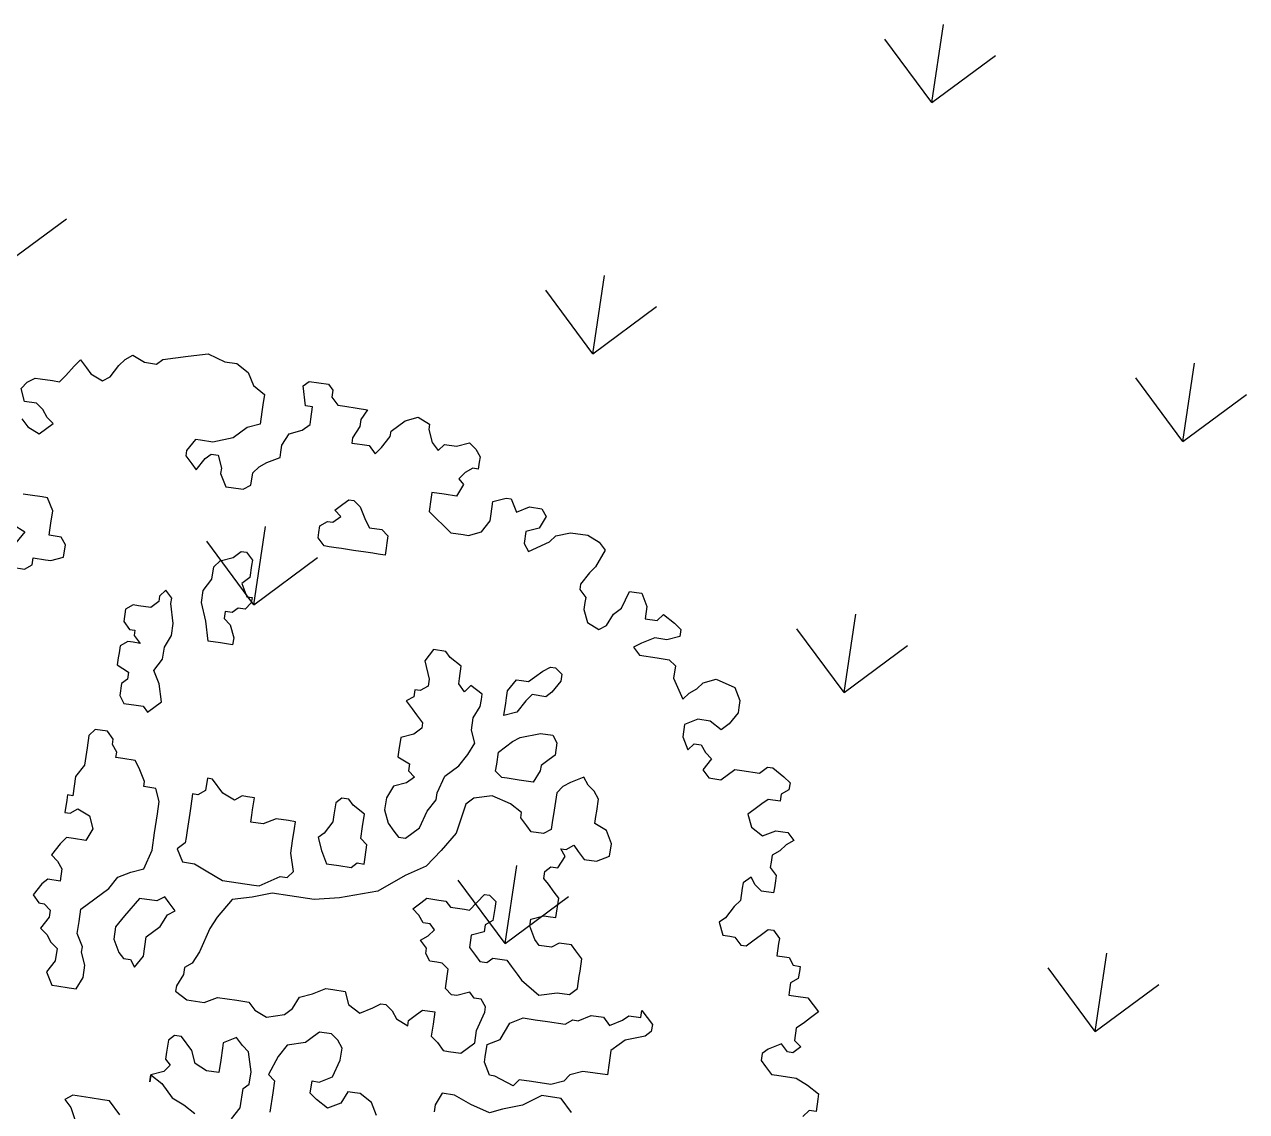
# Model space of a CAD drawing. Header units: millimetres. Extents: x 338 to 506, y 179 to 335.
# Drawn here: x 462.17 to 468.05, y 215.76 to 221 of the extents above; entities that cross this region are included whole.
import ezdxf

# ---------------------------------------------------------------- set-up
doc = ezdxf.new("R2010")
doc.units = ezdxf.units.MM
for name, color, linetype in [('ANDEN', 251, 'Continuous'), ('ARBOL-TOP', 3, 'Continuous'), ('MUROS', 32, 'Continuous')]:
    doc.layers.add(name, color=color, linetype=linetype)

# ---------------------------------------------------------------- blocks, each defined once
blk = doc.blocks.new('*X965')
at = {"color": 0}
for p, q in [((47.8444, 30.0594), (48.1138, 29.79)), ((46.4076, 28.6226), (46.677, 28.892)), ((46.4076, 28.6226), (46.677, 28.3532)), ((46.4076, 28.6226), (46.7886, 28.6226)), ((44.9707, 27.1857), (45.2401, 27.4551)), ((47.8444, 27.1857), (48.1138, 27.4551)), ((44.9707, 27.1857), (45.2401, 26.9163)), ((44.9707, 27.1857), (45.3517, 27.1857)), ((47.8444, 27.1857), (48.1138, 26.9163)), ((47.8444, 27.1857), (48.2254, 27.1857)), ((46.4076, 25.7489), (46.677, 26.0183)), ((49.2813, 25.7489), (49.5507, 26.0183)), ((46.4076, 25.7489), (46.677, 25.4795)), ((46.4076, 25.7489), (46.7886, 25.7489)), ((49.2813, 25.7489), (49.5507, 25.4795)), ((49.2813, 25.7489), (49.6623, 25.7489)), ((44.9707, 24.3121), (45.2401, 24.5815)), ((47.8444, 24.3121), (48.1138, 24.5815)), ((44.9707, 24.3121), (45.2401, 24.0426)), ((44.9707, 24.3121), (45.3517, 24.3121)), ((47.8444, 24.3121), (48.1138, 24.0426)), ((47.8444, 24.3121), (48.2254, 24.3121))]:
    blk.add_line(p, q, dxfattribs=at)
blk = doc.blocks.new('ARBOLITO')
at = {"linetype": 'ByBlock'}
for points in [[(462.3107, 69.5724), (462.3253, 69.5662), (462.3169, 69.5517)], [(462.3169, 69.5226), (462.3315, 69.5226), (462.3398, 69.5288), (462.3398, 69.5371), (462.3543, 69.5371), (462.3606, 69.5371), (462.3751, 69.5433), (462.3751, 69.5579), (462.3689, 69.5662), (462.3543, 69.5662), (462.3543, 69.5724), (462.3543, 69.5807), (462.3543, 69.5953), (462.346, 69.6098), (462.3398, 69.6098), (462.3253, 69.6098), (462.3169, 69.6098)], [(462.3024, 69.6971), (462.3107, 69.6888), (462.3253, 69.6826), (462.3398, 69.6971), (462.3315, 69.7033), (462.3253, 69.7117), (462.3169, 69.7179), (462.3024, 69.7179), (462.2962, 69.7324), (462.3024, 69.7407), (462.3107, 69.747), (462.3169, 69.747), (462.3315, 69.747), (462.3398, 69.747), (462.346, 69.7553), (462.3543, 69.7678), (462.3606, 69.7761), (462.3689, 69.7678), (462.3751, 69.7615), (462.3897, 69.7553), (462.398, 69.7615), (462.4063, 69.7761), (462.4125, 69.7844), (462.4208, 69.7906), (462.4354, 69.7844), (462.4499, 69.7844), (462.4562, 69.7906), (462.4853, 69.7989), (462.5081, 69.8052), (462.5289, 69.7989), (462.5434, 69.7989), (462.558, 69.7906), (462.5663, 69.7761), (462.5808, 69.7678), (462.5808, 69.7553), (462.5808, 69.747), (462.5808, 69.7324), (462.5663, 69.7262), (462.5517, 69.7117), (462.5289, 69.7033), (462.5143, 69.7033), (462.5081, 69.7033), (462.4998, 69.6888), (462.4998, 69.6826), (462.5081, 69.6742), (462.5143, 69.668), (462.5227, 69.6826), (462.5289, 69.6888), (462.5372, 69.6888), (462.5434, 69.6742), (462.5434, 69.668), (462.5517, 69.6535), (462.558, 69.6535), (462.5725, 69.6535), (462.5808, 69.6597), (462.5808, 69.6742), (462.5871, 69.6826), (462.5954, 69.6888), (462.6099, 69.6971), (462.6099, 69.7033), (462.6099, 69.7117), (462.6162, 69.7262), (462.6307, 69.7324), (462.639, 69.7407), (462.639, 69.747), (462.639, 69.7615), (462.6307, 69.7615), (462.6245, 69.7844), (462.6307, 69.7906), (462.6536, 69.7906), (462.6598, 69.7844), (462.6598, 69.7761), (462.6681, 69.7678), (462.6764, 69.7678), (462.691, 69.7678), (462.7034, 69.7678), (462.6972, 69.7553), (462.6972, 69.747), (462.691, 69.7324), (462.691, 69.7262), (462.6972, 69.7262), (462.7034, 69.7262), (462.7117, 69.7262), (462.7201, 69.7179), (462.7263, 69.7262), (462.7346, 69.7407), (462.7346, 69.747), (462.7491, 69.7615), (462.7637, 69.7678), (462.7782, 69.7615), (462.7782, 69.7553), (462.7845, 69.7407), (462.7928, 69.7324), (462.799, 69.7407), (462.8136, 69.7407), (462.8281, 69.747), (462.8364, 69.7407), (462.8427, 69.7324), (462.8427, 69.7262), (462.8427, 69.7179), (462.8364, 69.7179), (462.8281, 69.7117), (462.8219, 69.7033), (462.8281, 69.6971), (462.8219, 69.6826), (462.8073, 69.6826), (462.7928, 69.6826), (462.7928, 69.6742), (462.7928, 69.6597), (462.8219, 69.6389), (462.8364, 69.6389), (462.8427, 69.6389), (462.8572, 69.6452), (462.8655, 69.6597), (462.8655, 69.668), (462.8655, 69.6826), (462.8801, 69.6888), (462.8863, 69.6888), (462.8946, 69.6742), (462.9091, 69.6826), (462.9237, 69.6826), (462.9299, 69.6742), (462.9237, 69.6597), (462.9091, 69.6535), (462.9091, 69.6389), (462.9154, 69.6306), (462.9382, 69.6452), (462.9445, 69.6535), (462.9611, 69.6597), (462.9819, 69.6597), (462.9964, 69.6535), (463.0047, 69.6452), (462.9964, 69.6244), (462.9902, 69.6161), (462.9819, 69.6015), (462.9819, 69.5953), (462.9902, 69.587), (462.9902, 69.5807), (462.9902, 69.5724), (462.9964, 69.5579), (463.011, 69.5517), (463.0193, 69.5579), (463.0255, 69.5724), (463.0338, 69.5807), (463.0401, 69.6015), (463.0484, 69.6015), (463.0546, 69.6015), (463.0629, 69.587), (463.0629, 69.5724), (463.0775, 69.5724), (463.0837, 69.5807), (463.0982, 69.5724), (463.1065, 69.5662), (463.1065, 69.5579), (463.092, 69.5517), (463.0775, 69.5517), (463.0629, 69.5433), (463.0546, 69.5371), (463.0629, 69.5288), (463.0837, 69.5288), (463.0982, 69.5288), (463.1065, 69.5226), (463.1065, 69.508), (463.1211, 69.4852), (463.1273, 69.4935), (463.1356, 69.4997), (463.1419, 69.508), (463.1564, 69.5143), (463.1793, 69.508), (463.1876, 69.4935), (463.1876, 69.4852), (463.1876, 69.4789), (463.1793, 69.4644), (463.171, 69.4561), (463.1564, 69.4644), (463.1419, 69.4644), (463.1273, 69.4561), (463.1273, 69.4415), (463.1356, 69.427), (463.1419, 69.4353), (463.1502, 69.4353), (463.1564, 69.427), (463.1647, 69.4207), (463.1564, 69.4062), (463.1647, 69.3979), (463.1793, 69.3979), (463.1938, 69.4124), (463.2021, 69.4124), (463.2229, 69.4124), (463.2312, 69.4207), (463.2375, 69.4207), (463.252, 69.4124), (463.2603, 69.4062), (463.2603, 69.3979), (463.252, 69.3917), (463.252, 69.3833), (463.2375, 69.3833), (463.2312, 69.3771), (463.2229, 69.3688), (463.2167, 69.3626), (463.2229, 69.348), (463.2375, 69.3397), (463.252, 69.348), (463.2603, 69.348), (463.2665, 69.348), (463.2749, 69.3397), (463.2665, 69.3335), (463.2603, 69.3252), (463.252, 69.3189), (463.252, 69.3106), (463.252, 69.3044), (463.2603, 69.2961), (463.2603, 69.2898), (463.2603, 69.2815), (463.2603, 69.2753), (463.2458, 69.2753), (463.2375, 69.2815), (463.2312, 69.2898), (463.2229, 69.2815), (463.2229, 69.2753), (463.2229, 69.2607), (463.2167, 69.2524), (463.2084, 69.2379), (463.2021, 69.2317), (463.2084, 69.2171), (463.2167, 69.2171), (463.2229, 69.2171), (463.2312, 69.2088), (463.2375, 69.2088), (463.2458, 69.2171), (463.252, 69.2233), (463.2603, 69.2317), (463.2665, 69.2317), (463.2749, 69.2233), (463.2749, 69.2171), (463.2749, 69.2026), (463.2811, 69.2026), (463.2894, 69.2026), (463.2956, 69.1943), (463.3039, 69.1943), (463.3039, 69.188), (463.3039, 69.1797), (463.2956, 69.1735), (463.2956, 69.1652), (463.2956, 69.1589), (463.3039, 69.1589), (463.3185, 69.1589), (463.333, 69.1444), (463.3247, 69.1361), (463.3185, 69.1298), (463.3102, 69.1215), (463.3102, 69.107), (463.3185, 69.1008), (463.3102, 69.0924), (463.3039, 69.0924), (463.2956, 69.1008), (463.2811, 69.0924), (463.2749, 69.0862), (463.2749, 69.0779), (463.2811, 69.0717), (463.2894, 69.0633), (463.2956, 69.0633), (463.3185, 69.0633), (463.333, 69.0571), (463.3476, 69.0488), (463.3476, 69.0426), (463.3476, 69.028), (463.3393, 69.028), (463.333, 69.0197)], [(462.3107, 69.5724), (462.3253, 69.5662), (462.3169, 69.5517)], [(462.3169, 69.5226), (462.3315, 69.5226), (462.3398, 69.5288), (462.3398, 69.5371), (462.3543, 69.5371), (462.3606, 69.5371), (462.3751, 69.5433), (462.3751, 69.5579), (462.3689, 69.5662), (462.3543, 69.5662), (462.3543, 69.5724), (462.3543, 69.5807), (462.3543, 69.5953), (462.346, 69.6098), (462.3398, 69.6098), (462.3253, 69.6098), (462.3169, 69.6098)], [(462.3024, 69.6971), (462.3107, 69.6888), (462.3253, 69.6826), (462.3398, 69.6971), (462.3315, 69.7033), (462.3253, 69.7117), (462.3169, 69.7179), (462.3024, 69.7179), (462.2962, 69.7324), (462.3024, 69.7407), (462.3107, 69.747), (462.3169, 69.747), (462.3315, 69.747), (462.3398, 69.747), (462.346, 69.7553), (462.3543, 69.7678), (462.3606, 69.7761), (462.3689, 69.7678), (462.3751, 69.7615), (462.3897, 69.7553), (462.398, 69.7615), (462.4063, 69.7761), (462.4125, 69.7844), (462.4208, 69.7906), (462.4354, 69.7844), (462.4499, 69.7844), (462.4562, 69.7906), (462.4853, 69.7989), (462.5081, 69.8052), (462.5289, 69.7989), (462.5434, 69.7989), (462.558, 69.7906), (462.5663, 69.7761), (462.5808, 69.7678), (462.5808, 69.7553), (462.5808, 69.747), (462.5808, 69.7324), (462.5663, 69.7262), (462.5517, 69.7117), (462.5289, 69.7033), (462.5143, 69.7033), (462.5081, 69.7033), (462.4998, 69.6888), (462.4998, 69.6826), (462.5081, 69.6742), (462.5143, 69.668), (462.5227, 69.6826), (462.5289, 69.6888), (462.5372, 69.6888), (462.5434, 69.6742), (462.5434, 69.668), (462.5517, 69.6535), (462.558, 69.6535), (462.5725, 69.6535), (462.5808, 69.6597), (462.5808, 69.6742), (462.5871, 69.6826), (462.5954, 69.6888), (462.6099, 69.6971), (462.6099, 69.7033), (462.6099, 69.7117), (462.6162, 69.7262), (462.6307, 69.7324), (462.639, 69.7407), (462.639, 69.747), (462.639, 69.7615), (462.6307, 69.7615), (462.6245, 69.7844), (462.6307, 69.7906), (462.6536, 69.7906), (462.6598, 69.7844), (462.6598, 69.7761), (462.6681, 69.7678), (462.6764, 69.7678), (462.691, 69.7678), (462.7034, 69.7678), (462.6972, 69.7553), (462.6972, 69.747), (462.691, 69.7324), (462.691, 69.7262), (462.6972, 69.7262), (462.7034, 69.7262), (462.7117, 69.7262), (462.7201, 69.7179), (462.7263, 69.7262), (462.7346, 69.7407), (462.7346, 69.747), (462.7491, 69.7615), (462.7637, 69.7678), (462.7782, 69.7615), (462.7782, 69.7553), (462.7845, 69.7407), (462.7928, 69.7324), (462.799, 69.7407), (462.8136, 69.7407), (462.8281, 69.747), (462.8364, 69.7407), (462.8427, 69.7324), (462.8427, 69.7262), (462.8427, 69.7179), (462.8364, 69.7179), (462.8281, 69.7117), (462.8219, 69.7033), (462.8281, 69.6971), (462.8219, 69.6826), (462.8073, 69.6826), (462.7928, 69.6826), (462.7928, 69.6742), (462.7928, 69.6597), (462.8219, 69.6389), (462.8364, 69.6389), (462.8427, 69.6389), (462.8572, 69.6452), (462.8655, 69.6597), (462.8655, 69.668), (462.8655, 69.6826), (462.8801, 69.6888), (462.8863, 69.6888), (462.8946, 69.6742), (462.9091, 69.6826), (462.9237, 69.6826), (462.9299, 69.6742), (462.9237, 69.6597), (462.9091, 69.6535), (462.9091, 69.6389), (462.9154, 69.6306), (462.9382, 69.6452), (462.9445, 69.6535), (462.9611, 69.6597), (462.9819, 69.6597), (462.9964, 69.6535), (463.0047, 69.6452), (462.9964, 69.6244), (462.9902, 69.6161), (462.9819, 69.6015), (462.9819, 69.5953), (462.9902, 69.587), (462.9902, 69.5807), (462.9902, 69.5724), (462.9964, 69.5579), (463.011, 69.5517), (463.0193, 69.5579), (463.0255, 69.5724), (463.0338, 69.5807), (463.0401, 69.6015), (463.0484, 69.6015), (463.0546, 69.6015), (463.0629, 69.587), (463.0629, 69.5724), (463.0775, 69.5724), (463.0837, 69.5807), (463.0982, 69.5724), (463.1065, 69.5662), (463.1065, 69.5579), (463.092, 69.5517), (463.0775, 69.5517), (463.0629, 69.5433), (463.0546, 69.5371), (463.0629, 69.5288), (463.0837, 69.5288), (463.0982, 69.5288), (463.1065, 69.5226), (463.1065, 69.508), (463.1211, 69.4852), (463.1273, 69.4935), (463.1356, 69.4997), (463.1419, 69.508), (463.1564, 69.5143), (463.1793, 69.508), (463.1876, 69.4935), (463.1876, 69.4852), (463.1876, 69.4789), (463.1793, 69.4644), (463.171, 69.4561), (463.1564, 69.4644), (463.1419, 69.4644), (463.1273, 69.4561), (463.1273, 69.4415), (463.1356, 69.427), (463.1419, 69.4353), (463.1502, 69.4353), (463.1564, 69.427), (463.1647, 69.4207), (463.1564, 69.4062), (463.1647, 69.3979), (463.1793, 69.3979), (463.1938, 69.4124), (463.2021, 69.4124), (463.2229, 69.4124), (463.2312, 69.4207), (463.2375, 69.4207), (463.252, 69.4124), (463.2603, 69.4062), (463.2603, 69.3979), (463.252, 69.3917), (463.252, 69.3833), (463.2375, 69.3833), (463.2312, 69.3771), (463.2229, 69.3688), (463.2167, 69.3626), (463.2229, 69.348), (463.2375, 69.3397), (463.252, 69.348), (463.2603, 69.348), (463.2665, 69.348), (463.2749, 69.3397), (463.2665, 69.3335), (463.2603, 69.3252), (463.252, 69.3189), (463.252, 69.3106), (463.252, 69.3044), (463.2603, 69.2961), (463.2603, 69.2898), (463.2603, 69.2815), (463.2603, 69.2753), (463.2458, 69.2753), (463.2375, 69.2815), (463.2312, 69.2898), (463.2229, 69.2815), (463.2229, 69.2753), (463.2229, 69.2607), (463.2167, 69.2524), (463.2084, 69.2379), (463.2021, 69.2317), (463.2084, 69.2171), (463.2167, 69.2171), (463.2229, 69.2171), (463.2312, 69.2088), (463.2375, 69.2088), (463.2458, 69.2171), (463.252, 69.2233), (463.2603, 69.2317), (463.2665, 69.2317), (463.2749, 69.2233), (463.2749, 69.2171), (463.2749, 69.2026), (463.2811, 69.2026), (463.2894, 69.2026), (463.2956, 69.1943), (463.3039, 69.1943), (463.3039, 69.188), (463.3039, 69.1797), (463.2956, 69.1735), (463.2956, 69.1652), (463.2956, 69.1589), (463.3039, 69.1589), (463.3185, 69.1589), (463.333, 69.1444), (463.3247, 69.1361), (463.3185, 69.1298), (463.3102, 69.1215), (463.3102, 69.107), (463.3185, 69.1008), (463.3102, 69.0924), (463.3039, 69.0924), (463.2956, 69.1008), (463.2811, 69.0924), (463.2749, 69.0862), (463.2749, 69.0779), (463.2811, 69.0717), (463.2894, 69.0633), (463.2956, 69.0633), (463.3185, 69.0633), (463.333, 69.0571), (463.3476, 69.0488), (463.3476, 69.0426), (463.3476, 69.028), (463.3393, 69.028), (463.333, 69.0197)], [(462.7117, 69.6015), (462.6972, 69.6015), (462.691, 69.6015), (462.6827, 69.6015), (462.6764, 69.6015), (462.6681, 69.6098), (462.6681, 69.6161), (462.6681, 69.6244), (462.6764, 69.6306), (462.6827, 69.6306), (462.691, 69.6389), (462.6827, 69.6452), (462.691, 69.6535), (462.6972, 69.6597), (462.7034, 69.6597), (462.7117, 69.6535), (462.7201, 69.6389), (462.7263, 69.6306), (462.7408, 69.6306), (462.7491, 69.6244), (462.7491, 69.6161), (462.7491, 69.6098), (462.7491, 69.6015), (462.7408, 69.6015), (462.7346, 69.6015), (462.7263, 69.6015), (462.7117, 69.6015), (462.7117, 69.6015)], [(462.7117, 69.6015), (462.6972, 69.6015), (462.691, 69.6015), (462.6827, 69.6015), (462.6764, 69.6015), (462.6681, 69.6098), (462.6681, 69.6161), (462.6681, 69.6244), (462.6764, 69.6306), (462.6827, 69.6306), (462.691, 69.6389), (462.6827, 69.6452), (462.691, 69.6535), (462.6972, 69.6597), (462.7034, 69.6597), (462.7117, 69.6535), (462.7201, 69.6389), (462.7263, 69.6306), (462.7408, 69.6306), (462.7491, 69.6244), (462.7491, 69.6161), (462.7491, 69.6098), (462.7491, 69.6015), (462.7408, 69.6015), (462.7346, 69.6015), (462.7263, 69.6015), (462.7117, 69.6015)], [(462.5725, 69.508), (462.5725, 69.4997), (462.5808, 69.4935), (462.5871, 69.4789), (462.5871, 69.4706), (462.5725, 69.4706), (462.558, 69.4706), (462.5517, 69.4935), (462.5434, 69.5143), (462.5434, 69.5288), (462.5517, 69.5433), (462.5517, 69.5579), (462.558, 69.5662), (462.5725, 69.5724), (462.5808, 69.5807), (462.5871, 69.5807), (462.5954, 69.5724), (462.5954, 69.5662), (462.5954, 69.5517), (462.5871, 69.5433), (462.5954, 69.5288), (462.6016, 69.5288), (462.6016, 69.5226), (462.5954, 69.5143), (462.5871, 69.5143), (462.5808, 69.508), (462.5725, 69.508), (462.5725, 69.508)], [(462.5725, 69.508), (462.5725, 69.4997), (462.5808, 69.4935), (462.5871, 69.4789), (462.5871, 69.4706), (462.5725, 69.4706), (462.558, 69.4706), (462.5517, 69.4935), (462.5434, 69.5143), (462.5434, 69.5288), (462.5517, 69.5433), (462.5517, 69.5579), (462.558, 69.5662), (462.5725, 69.5724), (462.5808, 69.5807), (462.5871, 69.5807), (462.5954, 69.5724), (462.5954, 69.5662), (462.5954, 69.5517), (462.5871, 69.5433), (462.5954, 69.5288), (462.6016, 69.5288), (462.6016, 69.5226), (462.5954, 69.5143), (462.5871, 69.5143), (462.5808, 69.508), (462.5725, 69.508)], [(462.5143, 69.3917), (462.5081, 69.4124), (462.4998, 69.427), (462.5081, 69.4415), (462.5081, 69.4561), (462.5143, 69.4706), (462.5143, 69.4852), (462.5081, 69.508), (462.5081, 69.5143), (462.4998, 69.5226), (462.4936, 69.5143), (462.4936, 69.508), (462.4853, 69.4997), (462.4707, 69.4997), (462.4645, 69.4997), (462.4562, 69.4935), (462.4562, 69.4789), (462.4645, 69.4706), (462.4707, 69.4706), (462.4707, 69.4644), (462.479, 69.4561), (462.4707, 69.4561), (462.4645, 69.4561), (462.4562, 69.4498), (462.4562, 69.4415), (462.4562, 69.4353), (462.4562, 69.427), (462.4707, 69.4207), (462.4707, 69.4124), (462.4645, 69.4062), (462.4645, 69.3917), (462.4707, 69.3833), (462.4853, 69.3833), (462.4936, 69.3833), (462.4998, 69.3771), (462.5143, 69.3917), (462.5143, 69.3917)], [(462.5143, 69.3917), (462.5081, 69.4124), (462.4998, 69.427), (462.5081, 69.4415), (462.5081, 69.4561), (462.5143, 69.4706), (462.5143, 69.4852), (462.5081, 69.508), (462.5081, 69.5143), (462.4998, 69.5226), (462.4936, 69.5143), (462.4936, 69.508), (462.4853, 69.4997), (462.4707, 69.4997), (462.4645, 69.4997), (462.4562, 69.4935), (462.4562, 69.4789), (462.4645, 69.4706), (462.4707, 69.4706), (462.4707, 69.4644), (462.479, 69.4561), (462.4707, 69.4561), (462.4645, 69.4561), (462.4562, 69.4498), (462.4562, 69.4415), (462.4562, 69.4353), (462.4562, 69.427), (462.4707, 69.4207), (462.4707, 69.4124), (462.4645, 69.4062), (462.4645, 69.3917), (462.4707, 69.3833), (462.4853, 69.3833), (462.4936, 69.3833), (462.4998, 69.3771), (462.5143, 69.3917)], [(462.8219, 69.2753), (462.8364, 69.2898), (462.8427, 69.3106), (462.851, 69.3252), (462.851, 69.3335), (462.8572, 69.3543), (462.8717, 69.3688), (462.8801, 69.3833), (462.8863, 69.3979), (462.8801, 69.4124), (462.8801, 69.427), (462.8863, 69.4415), (462.8863, 69.4498), (462.8863, 69.4561), (462.8717, 69.4644), (462.8655, 69.4561), (462.8572, 69.4644), (462.8572, 69.4706), (462.8572, 69.4852), (462.8427, 69.4935), (462.8364, 69.4997), (462.8219, 69.4997), (462.8136, 69.4852), (462.8219, 69.4644), (462.8219, 69.4561), (462.8136, 69.4498), (462.8073, 69.4498), (462.8073, 69.4415), (462.799, 69.4353), (462.8073, 69.427), (462.8136, 69.4207), (462.8219, 69.4124), (462.8219, 69.4062), (462.8136, 69.3979), (462.799, 69.3917), (462.799, 69.3771), (462.799, 69.3688), (462.8136, 69.3626), (462.8136, 69.3543), (462.8219, 69.348), (462.8136, 69.3397), (462.799, 69.3335), (462.7928, 69.3189), (462.7928, 69.3044), (462.799, 69.2898), (462.8073, 69.2815), (462.8136, 69.2753), (462.8219, 69.2753), (462.8219, 69.2753)], [(462.8219, 69.2753), (462.8364, 69.2898), (462.8427, 69.3106), (462.851, 69.3252), (462.851, 69.3335), (462.8572, 69.3543), (462.8717, 69.3688), (462.8801, 69.3833), (462.8863, 69.3979), (462.8801, 69.4124), (462.8801, 69.427), (462.8863, 69.4415), (462.8863, 69.4498), (462.8863, 69.4561), (462.8717, 69.4644), (462.8655, 69.4561), (462.8572, 69.4644), (462.8572, 69.4706), (462.8572, 69.4852), (462.8427, 69.4935), (462.8364, 69.4997), (462.8219, 69.4997), (462.8136, 69.4852), (462.8219, 69.4644), (462.8219, 69.4561), (462.8136, 69.4498), (462.8073, 69.4498), (462.8073, 69.4415), (462.799, 69.4353), (462.8073, 69.427), (462.8136, 69.4207), (462.8219, 69.4124), (462.8219, 69.4062), (462.8136, 69.3979), (462.799, 69.3917), (462.799, 69.3771), (462.799, 69.3688), (462.8136, 69.3626), (462.8136, 69.3543), (462.8219, 69.348), (462.8136, 69.3397), (462.799, 69.3335), (462.7928, 69.3189), (462.7928, 69.3044), (462.799, 69.2898), (462.8073, 69.2815), (462.8136, 69.2753), (462.8219, 69.2753)], [(462.9154, 69.4353), (462.9154, 69.4498), (462.9154, 69.4561), (462.9154, 69.4644), (462.9237, 69.4789), (462.9299, 69.4789), (462.9382, 69.4789), (462.9445, 69.4852), (462.9528, 69.4935), (462.9611, 69.4997), (462.9673, 69.4997), (462.9756, 69.4935), (462.9756, 69.4852), (462.9673, 69.4706), (462.9611, 69.4644), (462.9445, 69.4644), (462.9382, 69.4561), (462.9299, 69.4415), (462.9154, 69.4353), (462.9154, 69.4353)], [(462.9154, 69.4353), (462.9154, 69.4498), (462.9154, 69.4561), (462.9154, 69.4644), (462.9237, 69.4789), (462.9299, 69.4789), (462.9382, 69.4789), (462.9445, 69.4852), (462.9528, 69.4935), (462.9611, 69.4997), (462.9673, 69.4997), (462.9756, 69.4935), (462.9756, 69.4852), (462.9673, 69.4706), (462.9611, 69.4644), (462.9445, 69.4644), (462.9382, 69.4561), (462.9299, 69.4415), (462.9154, 69.4353)], [(462.9445, 69.3626), (462.9299, 69.3626), (462.9237, 69.3626), (462.9154, 69.3688), (462.9154, 69.3771), (462.9154, 69.3917), (462.9299, 69.4062), (462.9382, 69.4124), (462.9611, 69.4207), (462.9756, 69.4207), (462.9819, 69.4124), (462.9819, 69.3979), (462.9756, 69.3917), (462.9673, 69.3833), (462.9673, 69.3771), (462.9611, 69.3626), (462.9445, 69.3626), (462.9445, 69.3626)], [(462.9445, 69.3626), (462.9299, 69.3626), (462.9237, 69.3626), (462.9154, 69.3688), (462.9154, 69.3771), (462.9154, 69.3917), (462.9299, 69.4062), (462.9382, 69.4124), (462.9611, 69.4207), (462.9756, 69.4207), (462.9819, 69.4124), (462.9819, 69.3979), (462.9756, 69.3917), (462.9673, 69.3833), (462.9673, 69.3771), (462.9611, 69.3626), (462.9445, 69.3626)], [(462.5808, 69.0571), (462.5954, 69.0488), (462.6162, 69.0488), (462.6307, 69.0571), (462.6536, 69.0571), (462.6681, 69.0571), (462.6764, 69.0488), (462.691, 69.0426), (462.7117, 69.0488), (462.7201, 69.0571), (462.7263, 69.0717), (462.7408, 69.0779), (462.7554, 69.0862), (462.7637, 69.0862), (462.7782, 69.0862), (462.7845, 69.0717), (462.799, 69.0633), (462.8136, 69.0717), (462.8219, 69.0779), (462.8281, 69.0779), (462.8364, 69.0717), (462.8427, 69.0633), (462.8572, 69.0571), (462.8572, 69.0633), (462.8655, 69.0717), (462.8717, 69.0779), (462.8863, 69.0779), (462.8863, 69.0633), (462.8863, 69.0488), (462.8946, 69.0426), (462.9029, 69.0343), (462.9091, 69.0343), (462.9237, 69.0343), (462.9382, 69.0488), (462.9382, 69.0633), (462.9445, 69.0862), (462.9445, 69.0924), (462.9382, 69.1008), (462.9299, 69.1008), (462.9237, 69.107), (462.9091, 69.1008), (462.9029, 69.1008), (462.8946, 69.107), (462.8946, 69.1215), (462.8946, 69.1298), (462.8863, 69.1361), (462.8801, 69.1361), (462.8717, 69.1361), (462.8655, 69.1444), (462.8655, 69.1506), (462.8572, 69.1589), (462.8655, 69.1652), (462.8717, 69.1735), (462.8655, 69.1797), (462.8572, 69.1797), (462.851, 69.188), (462.8427, 69.1943), (462.851, 69.2026), (462.8572, 69.2088), (462.8717, 69.2088), (462.8801, 69.2088), (462.8863, 69.2026), (462.9029, 69.2026), (462.9091, 69.2026), (462.9237, 69.2233), (462.9299, 69.2233), (462.9382, 69.2171), (462.9382, 69.2088), (462.9382, 69.1943), (462.9299, 69.188), (462.9299, 69.1797), (462.9154, 69.1735), (462.9154, 69.1589), (462.9237, 69.1506), (462.9299, 69.1444), (462.9382, 69.1444), (462.9445, 69.1506), (462.9528, 69.1506), (462.9611, 69.1506), (462.9673, 69.1444), (462.9756, 69.1361), (462.9819, 69.1298), (463.0047, 69.1153), (463.0255, 69.1215), (463.0401, 69.1215), (463.0484, 69.1298), (463.0484, 69.1444), (463.0484, 69.1506), (463.0484, 69.1652), (463.0401, 69.1735), (463.0338, 69.1797), (463.0193, 69.1797), (463.011, 69.1735), (462.9964, 69.1735), (462.9902, 69.1797), (462.9819, 69.1943), (462.9819, 69.2026), (462.9964, 69.2088), (463.0047, 69.2088), (463.011, 69.2088), (463.011, 69.2317), (463.0047, 69.2379), (462.9964, 69.2462), (462.9902, 69.2524), (462.9902, 69.2607), (462.9964, 69.267), (463.0047, 69.267), (463.011, 69.2815), (463.0047, 69.2898), (463.011, 69.2898), (463.0193, 69.2961), (463.0255, 69.2898), (463.0338, 69.2815), (463.0484, 69.2815), (463.0629, 69.2898), (463.0629, 69.3044), (463.0546, 69.3189), (463.0401, 69.3252), (463.0401, 69.3335), (463.0401, 69.3397), (463.0401, 69.3543), (463.0338, 69.3626), (463.0255, 69.3688), (463.0193, 69.3771), (463.0047, 69.3688), (462.9964, 69.3626), (462.9902, 69.3543), (462.9902, 69.3335), (462.9902, 69.3189), (462.9902, 69.3106), (462.9819, 69.3044), (462.9673, 69.3044), (462.9611, 69.3106), (462.9528, 69.3189), (462.9528, 69.3252), (462.9382, 69.3335), (462.9154, 69.3397), (462.8946, 69.3335), (462.8863, 69.3252), (462.8801, 69.2898), (462.8655, 69.267), (462.851, 69.2462), (462.8281, 69.2317), (462.799, 69.2088), (462.7554, 69.1943), (462.7263, 69.188), (462.6972, 69.188), (462.6764, 69.188), (462.6536, 69.1797), (462.6307, 69.1735), (462.6162, 69.1506), (462.6099, 69.1361), (462.6016, 69.107), (462.5954, 69.0924), (462.5871, 69.0862), (462.5871, 69.0779), (462.5808, 69.0633), (462.5808, 69.0571), (462.5808, 69.0571)], [(462.5808, 69.0571), (462.5954, 69.0488), (462.6162, 69.0488), (462.6307, 69.0571), (462.6536, 69.0571), (462.6681, 69.0571), (462.6764, 69.0488), (462.691, 69.0426), (462.7117, 69.0488), (462.7201, 69.0571), (462.7263, 69.0717), (462.7408, 69.0779), (462.7554, 69.0862), (462.7637, 69.0862), (462.7782, 69.0862), (462.7845, 69.0717), (462.799, 69.0633), (462.8136, 69.0717), (462.8219, 69.0779), (462.8281, 69.0779), (462.8364, 69.0717), (462.8427, 69.0633), (462.8572, 69.0571), (462.8572, 69.0633), (462.8655, 69.0717), (462.8717, 69.0779), (462.8863, 69.0779), (462.8863, 69.0633), (462.8863, 69.0488), (462.8946, 69.0426), (462.9029, 69.0343), (462.9091, 69.0343), (462.9237, 69.0343), (462.9382, 69.0488), (462.9382, 69.0633), (462.9445, 69.0862), (462.9445, 69.0924), (462.9382, 69.1008), (462.9299, 69.1008), (462.9237, 69.107), (462.9091, 69.1008), (462.9029, 69.1008), (462.8946, 69.107), (462.8946, 69.1215), (462.8946, 69.1298), (462.8863, 69.1361), (462.8801, 69.1361), (462.8717, 69.1361), (462.8655, 69.1444), (462.8655, 69.1506), (462.8572, 69.1589), (462.8655, 69.1652), (462.8717, 69.1735), (462.8655, 69.1797), (462.8572, 69.1797), (462.851, 69.188), (462.8427, 69.1943), (462.851, 69.2026), (462.8572, 69.2088), (462.8717, 69.2088), (462.8801, 69.2088), (462.8863, 69.2026), (462.9029, 69.2026), (462.9091, 69.2026), (462.9237, 69.2233), (462.9299, 69.2233), (462.9382, 69.2171), (462.9382, 69.2088), (462.9382, 69.1943), (462.9299, 69.188), (462.9299, 69.1797), (462.9154, 69.1735), (462.9154, 69.1589), (462.9237, 69.1506), (462.9299, 69.1444), (462.9382, 69.1444), (462.9445, 69.1506), (462.9528, 69.1506), (462.9611, 69.1506), (462.9673, 69.1444), (462.9756, 69.1361), (462.9819, 69.1298), (463.0047, 69.1153), (463.0255, 69.1215), (463.0401, 69.1215), (463.0484, 69.1298), (463.0484, 69.1444), (463.0484, 69.1506), (463.0484, 69.1652), (463.0401, 69.1735), (463.0338, 69.1797), (463.0193, 69.1797), (463.011, 69.1735), (462.9964, 69.1735), (462.9902, 69.1797), (462.9819, 69.1943), (462.9819, 69.2026), (462.9964, 69.2088), (463.0047, 69.2088), (463.011, 69.2088), (463.011, 69.2317), (463.0047, 69.2379), (462.9964, 69.2462), (462.9902, 69.2524), (462.9902, 69.2607), (462.9964, 69.267), (463.0047, 69.267), (463.011, 69.2815), (463.0047, 69.2898), (463.011, 69.2898), (463.0193, 69.2961), (463.0255, 69.2898), (463.0338, 69.2815), (463.0484, 69.2815), (463.0629, 69.2898), (463.0629, 69.3044), (463.0546, 69.3189), (463.0401, 69.3252), (463.0401, 69.3335), (463.0401, 69.3397), (463.0401, 69.3543), (463.0338, 69.3626), (463.0255, 69.3688), (463.0193, 69.3771), (463.0047, 69.3688), (462.9964, 69.3626), (462.9902, 69.3543), (462.9902, 69.3335), (462.9902, 69.3189), (462.9902, 69.3106), (462.9819, 69.3044), (462.9673, 69.3044), (462.9611, 69.3106), (462.9528, 69.3189), (462.9528, 69.3252), (462.9382, 69.3335), (462.9154, 69.3397), (462.8946, 69.3335), (462.8863, 69.3252), (462.8801, 69.2898), (462.8655, 69.267), (462.851, 69.2462), (462.8281, 69.2317), (462.799, 69.2088), (462.7554, 69.1943), (462.7263, 69.188), (462.6972, 69.188), (462.6764, 69.188), (462.6536, 69.1797), (462.6307, 69.1735), (462.6162, 69.1506), (462.6099, 69.1361), (462.6016, 69.107), (462.5954, 69.0924), (462.5871, 69.0862), (462.5871, 69.0779), (462.5808, 69.0633), (462.5808, 69.0571)], [(462.4645, 69.0924), (462.4562, 69.107), (462.4562, 69.1215), (462.4562, 69.1361), (462.4707, 69.1506), (462.4853, 69.1652), (462.4936, 69.1797), (462.5081, 69.188), (462.5227, 69.1943), (462.5289, 69.2171), (462.5289, 69.2379), (462.5289, 69.2607), (462.5289, 69.2753), (462.5227, 69.2898), (462.5081, 69.2898), (462.5081, 69.2961), (462.4998, 69.3106), (462.4936, 69.3189), (462.479, 69.3189), (462.4707, 69.3189), (462.4707, 69.3252), (462.4645, 69.3335), (462.4645, 69.3397), (462.4562, 69.348), (462.4416, 69.348), (462.4354, 69.3397), (462.4354, 69.3252), (462.4354, 69.3044), (462.4271, 69.2898), (462.4271, 69.267), (462.4208, 69.267), (462.4208, 69.2607), (462.4208, 69.2462), (462.4271, 69.2462), (462.4354, 69.2524), (462.4499, 69.2462), (462.4562, 69.2317), (462.4499, 69.2171), (462.4354, 69.2171), (462.4271, 69.2171), (462.4208, 69.2088), (462.4125, 69.1943), (462.4208, 69.188), (462.4271, 69.1797), (462.4271, 69.1652), (462.4125, 69.1652), (462.4063, 69.1589), (462.398, 69.1444), (462.4063, 69.1361), (462.4125, 69.1361), (462.4208, 69.1298), (462.4208, 69.1215), (462.4125, 69.107), (462.4208, 69.1008), (462.4271, 69.0924), (462.4354, 69.0862), (462.4354, 69.0717), (462.4271, 69.0571), (462.4354, 69.0426), (462.4416, 69.0426), (462.4562, 69.0426), (462.4645, 69.0426), (462.4707, 69.0571), (462.4707, 69.0717), (462.4645, 69.0862), (462.4645, 69.0924), (462.4645, 69.0924)], [(462.4645, 69.0924), (462.4562, 69.107), (462.4562, 69.1215), (462.4562, 69.1361), (462.4707, 69.1506), (462.4853, 69.1652), (462.4936, 69.1797), (462.5081, 69.188), (462.5227, 69.1943), (462.5289, 69.2171), (462.5289, 69.2379), (462.5289, 69.2607), (462.5289, 69.2753), (462.5227, 69.2898), (462.5081, 69.2898), (462.5081, 69.2961), (462.4998, 69.3106), (462.4936, 69.3189), (462.479, 69.3189), (462.4707, 69.3189), (462.4707, 69.3252), (462.4645, 69.3335), (462.4645, 69.3397), (462.4562, 69.348), (462.4416, 69.348), (462.4354, 69.3397), (462.4354, 69.3252), (462.4354, 69.3044), (462.4271, 69.2898), (462.4271, 69.267), (462.4208, 69.267), (462.4208, 69.2607), (462.4208, 69.2462), (462.4271, 69.2462), (462.4354, 69.2524), (462.4499, 69.2462), (462.4562, 69.2317), (462.4499, 69.2171), (462.4354, 69.2171), (462.4271, 69.2171), (462.4208, 69.2088), (462.4125, 69.1943), (462.4208, 69.188), (462.4271, 69.1797), (462.4271, 69.1652), (462.4125, 69.1652), (462.4063, 69.1589), (462.398, 69.1444), (462.4063, 69.1361), (462.4125, 69.1361), (462.4208, 69.1298), (462.4208, 69.1215), (462.4125, 69.107), (462.4208, 69.1008), (462.4271, 69.0924), (462.4354, 69.0862), (462.4354, 69.0717), (462.4271, 69.0571), (462.4354, 69.0426), (462.4416, 69.0426), (462.4562, 69.0426), (462.4645, 69.0426), (462.4707, 69.0571), (462.4707, 69.0717), (462.4645, 69.0862), (462.4645, 69.0924)], [(462.6972, 69.2171), (462.691, 69.2379), (462.691, 69.2524), (462.691, 69.267), (462.691, 69.2753), (462.6827, 69.2753), (462.6681, 69.2753), (462.6536, 69.267), (462.639, 69.267), (462.639, 69.2753), (462.639, 69.2815), (462.639, 69.2961), (462.6307, 69.2961), (462.6245, 69.2961), (462.6162, 69.2898), (462.6016, 69.2961), (462.5871, 69.3106), (462.5808, 69.3106), (462.5808, 69.2961), (462.5725, 69.2898), (462.5663, 69.2898), (462.5663, 69.2753), (462.5663, 69.267), (462.5663, 69.2462), (462.5663, 69.2379), (462.5663, 69.2317), (462.558, 69.2233), (462.5663, 69.2088), (462.5808, 69.2088), (462.5954, 69.2026), (462.6162, 69.1943), (462.6536, 69.1943), (462.6598, 69.1943), (462.6827, 69.2088), (462.691, 69.2088), (462.6972, 69.2171), (462.6972, 69.2171)], [(462.6972, 69.2171), (462.691, 69.2379), (462.691, 69.2524), (462.691, 69.267), (462.691, 69.2753), (462.6827, 69.2753), (462.6681, 69.2753), (462.6536, 69.267), (462.639, 69.267), (462.639, 69.2753), (462.639, 69.2815), (462.639, 69.2961), (462.6307, 69.2961), (462.6245, 69.2961), (462.6162, 69.2898), (462.6016, 69.2961), (462.5871, 69.3106), (462.5808, 69.3106), (462.5808, 69.2961), (462.5725, 69.2898), (462.5663, 69.2898), (462.5663, 69.2753), (462.5663, 69.267), (462.5663, 69.2462), (462.5663, 69.2379), (462.5663, 69.2317), (462.558, 69.2233), (462.5663, 69.2088), (462.5808, 69.2088), (462.5954, 69.2026), (462.6162, 69.1943), (462.6536, 69.1943), (462.6598, 69.1943), (462.6827, 69.2088), (462.691, 69.2088), (462.6972, 69.2171)], [(462.7782, 69.2462), (462.7782, 69.2607), (462.7699, 69.267), (462.7699, 69.2815), (462.7699, 69.2961), (462.7554, 69.3044), (462.7491, 69.3106), (462.7408, 69.3106), (462.7346, 69.3044), (462.7346, 69.2898), (462.7346, 69.2815), (462.7263, 69.267), (462.7201, 69.2607), (462.7263, 69.2462), (462.7346, 69.2317), (462.7491, 69.2317), (462.7637, 69.2317), (462.7699, 69.2379), (462.7782, 69.2379), (462.7782, 69.2462), (462.7782, 69.2462)], [(462.7782, 69.2462), (462.7782, 69.2607), (462.7699, 69.267), (462.7699, 69.2815), (462.7699, 69.2961), (462.7554, 69.3044), (462.7491, 69.3106), (462.7408, 69.3106), (462.7346, 69.3044), (462.7346, 69.2898), (462.7346, 69.2815), (462.7263, 69.267), (462.7201, 69.2607), (462.7263, 69.2462), (462.7346, 69.2317), (462.7491, 69.2317), (462.7637, 69.2317), (462.7699, 69.2379), (462.7782, 69.2379), (462.7782, 69.2462)], [(462.5289, 69.0779), (462.5372, 69.0924), (462.5372, 69.1153), (462.5517, 69.1298), (462.558, 69.1444), (462.5663, 69.1506), (462.558, 69.1589), (462.5517, 69.1652), (462.5434, 69.1589), (462.5227, 69.1589), (462.5081, 69.1361), (462.4998, 69.1215), (462.4998, 69.107), (462.5081, 69.0924), (462.5143, 69.0862), (462.5227, 69.0862), (462.5289, 69.0779), (462.5289, 69.0779)], [(462.5289, 69.0779), (462.5372, 69.0924), (462.5372, 69.1153), (462.5517, 69.1298), (462.558, 69.1444), (462.5663, 69.1506), (462.558, 69.1589), (462.5517, 69.1652), (462.5434, 69.1589), (462.5227, 69.1589), (462.5081, 69.1361), (462.4998, 69.1215), (462.4998, 69.107), (462.5081, 69.0924), (462.5143, 69.0862), (462.5227, 69.0862), (462.5289, 69.0779)], [(462.9611, 69.0135), (462.9528, 69.028), (462.9528, 69.0343), (462.9528, 69.0488), (462.9673, 69.0571), (462.9756, 69.0779), (462.9902, 69.0862), (463.0047, 69.0862), (463.0193, 69.0862), (463.0401, 69.0862), (463.0484, 69.0924), (463.0546, 69.0924), (463.0691, 69.1008), (463.0837, 69.1008), (463.092, 69.0924), (463.1065, 69.1008), (463.1128, 69.107), (463.1273, 69.107), (463.1273, 69.1153), (463.1419, 69.1008), (463.1419, 69.0924), (463.1356, 69.0862), (463.1128, 69.0779), (463.1065, 69.0717), (463.0982, 69.0633), (463.0982, 69.0488), (463.0982, 69.0343), (463.0837, 69.0343), (463.0691, 69.0343), (463.0546, 69.028), (463.0484, 69.0197), (463.0338, 69.0135), (463.011, 69.0135), (462.9964, 69.0135), (462.9902, 69.0052), (462.9673, 69.0135), (462.9611, 69.0135), (462.9611, 69.0135)], [(462.9611, 69.0135), (462.9528, 69.028), (462.9528, 69.0343), (462.9528, 69.0488), (462.9673, 69.0571), (462.9756, 69.0779), (462.9902, 69.0862), (463.0047, 69.0862), (463.0193, 69.0862), (463.0401, 69.0862), (463.0484, 69.0924), (463.0546, 69.0924), (463.0691, 69.1008), (463.0837, 69.1008), (463.092, 69.0924), (463.1065, 69.1008), (463.1128, 69.107), (463.1273, 69.107), (463.1273, 69.1153), (463.1419, 69.1008), (463.1419, 69.0924), (463.1356, 69.0862), (463.1128, 69.0779), (463.1065, 69.0717), (463.0982, 69.0633), (463.0982, 69.0488), (463.0982, 69.0343), (463.0837, 69.0343), (463.0691, 69.0343), (463.0546, 69.028), (463.0484, 69.0197), (463.0338, 69.0135), (463.011, 69.0135), (462.9964, 69.0135), (462.9902, 69.0052), (462.9673, 69.0135), (462.9611, 69.0135)], [(462.8364, 68.947), (462.8281, 68.9615), (462.8136, 68.9698), (462.8073, 68.9698), (462.799, 68.9698), (462.7928, 68.9553), (462.7782, 68.947), (462.7637, 68.9553), (462.7554, 68.9615), (462.7554, 68.9761), (462.7637, 68.9761), (462.7782, 68.9844), (462.7845, 69.0052), (462.7845, 69.0197), (462.7782, 69.028), (462.7699, 69.0343), (462.7554, 69.0343), (462.7491, 69.028), (462.7408, 69.0197), (462.7201, 69.0135), (462.7117, 68.9989), (462.7034, 68.9761), (462.7117, 68.9698), (462.7117, 68.9553), (462.7117, 68.9324)], [(462.8364, 68.947), (462.8281, 68.9615), (462.8136, 68.9698), (462.8073, 68.9698), (462.799, 68.9698), (462.7928, 68.9553), (462.7782, 68.947), (462.7637, 68.9553), (462.7554, 68.9615), (462.7554, 68.9761), (462.7637, 68.9761), (462.7782, 68.9844), (462.7845, 69.0052), (462.7845, 69.0197), (462.7782, 69.028), (462.7699, 69.0343), (462.7554, 69.0343), (462.7491, 69.028), (462.7408, 69.0197), (462.7201, 69.0135), (462.7117, 68.9989), (462.7034, 68.9761), (462.7117, 68.9698), (462.7117, 68.9553), (462.7117, 68.9324)], [(462.5663, 68.9553), (462.5808, 68.947), (462.5954, 68.9324), (462.6099, 68.9262), (462.6245, 68.9179)], [(462.6681, 68.9179), (462.6764, 68.9324), (462.6764, 68.9553), (462.6827, 68.9615), (462.6827, 68.9761), (462.6764, 68.9989), (462.6681, 69.0052), (462.6598, 69.0135), (462.6453, 69.0052), (462.6453, 68.9989), (462.6453, 68.9844), (462.6453, 68.9698), (462.6307, 68.9698), (462.6162, 68.9761), (462.6099, 68.9906), (462.5954, 69.0052), (462.5871, 69.0052), (462.5808, 68.9989), (462.5808, 68.9844), (462.5808, 68.9761), (462.5871, 68.9698), (462.5808, 68.9615), (462.5663, 68.9553), (462.5663, 68.947), (462.5663, 68.9553), (462.5663, 68.9553)], [(462.5663, 68.9553), (462.5808, 68.947), (462.5954, 68.9324), (462.6099, 68.9262), (462.6245, 68.9179)], [(462.6681, 68.9179), (462.6764, 68.9324), (462.6764, 68.9553), (462.6827, 68.9615), (462.6827, 68.9761), (462.6764, 68.9989), (462.6681, 69.0052), (462.6598, 69.0135), (462.6453, 69.0052), (462.6453, 68.9989), (462.6453, 68.9844), (462.6453, 68.9698), (462.6307, 68.9698), (462.6162, 68.9761), (462.6099, 68.9906), (462.5954, 69.0052), (462.5871, 69.0052), (462.5808, 68.9989), (462.5808, 68.9844), (462.5808, 68.9761), (462.5871, 68.9698), (462.5808, 68.9615), (462.5663, 68.9553), (462.5663, 68.947), (462.5663, 68.9553)], [(463.0629, 68.9844), (463.0484, 68.9989), (463.0255, 68.9989), (463.0047, 68.9844), (462.9819, 68.9761), (462.9673, 68.9698), (462.9445, 68.9761), (462.9237, 68.9844), (462.9091, 68.9844), (462.9029, 68.9698), (462.9029, 68.9615)], [(463.0629, 68.9844), (463.0484, 68.9989), (463.0255, 68.9989), (463.0047, 68.9844), (462.9819, 68.9761), (462.9673, 68.9698), (462.9445, 68.9761), (462.9237, 68.9844), (462.9091, 68.9844), (462.9029, 68.9698), (462.9029, 68.9615)], [(462.4707, 68.9117), (462.479, 68.9034), (462.4936, 68.8743)], [(462.5372, 68.9034), (462.5227, 68.9179), (462.5143, 68.9179), (462.4998, 68.9179), (462.479, 68.9179), (462.4707, 68.9117), (462.4707, 68.9117)], [(462.4707, 68.9117), (462.479, 68.9034), (462.4936, 68.8743)], [(462.5372, 68.9034), (462.5227, 68.9179), (462.5143, 68.9179), (462.4998, 68.9179), (462.479, 68.9179), (462.4707, 68.9117)]]:
    blk.add_lwpolyline(points, dxfattribs=at)
blk = doc.blocks.new('A$C7152A42C')
at = {"layer": 'ANDEN', "color": 251, "linetype": 'Continuous'}
blk.add_blockref('*X965', (0, 0), dxfattribs=at)
at = {"layer": 'ARBOL-TOP', "color": 3, "linetype": 'ByBlock', "xscale": 4.090679926752369, "yscale": 4.090679926752369, "zscale": 4.090679926752369, "rotation": 270}
blk.add_blockref('ARBOLITO', (-237.98024, 1920.99168), dxfattribs=at)

msp = doc.modelspace()

# ---------------------------------------------------------------- block references
at = {"layer": 'MUROS', "color": 32, "rotation": 81.53046525965426}
msp.add_blockref('A$C7152A42C', (484.7482, 168.0844), dxfattribs=at)

doc.saveas('drawing.dxf')
